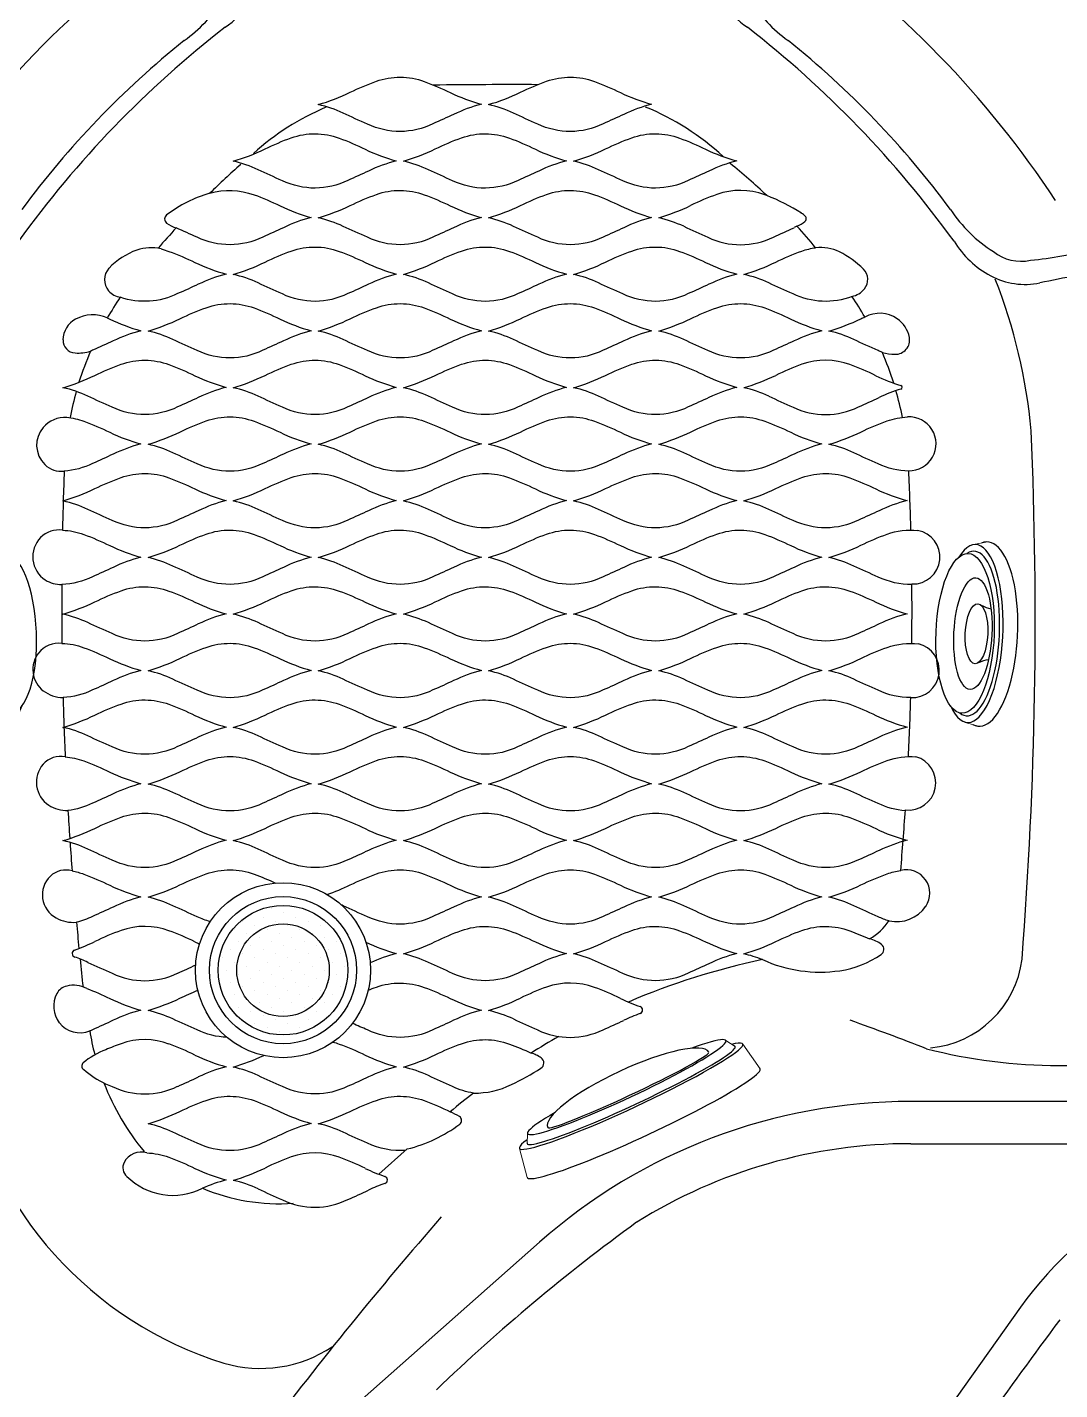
# Model space of a CAD drawing. Extents: x 523 to 611, y 487 to 635.
# Drawn here: x 554.83 to 582.71, y 523.86 to 560.65 of the extents above; entities that cross this region are included whole.
import ezdxf

# ---------------------------------------------------------------- set-up
doc = ezdxf.new("R2010")
doc.units = 0
doc.header["$MEASUREMENT"] = 0
doc.layers.add('1', color=4, linetype='Continuous')

# ---------------------------------------------------------------- blocks, each defined once
blk = doc.blocks.new('2014JS2')
at = {"layer": '1', "color": 4, "linetype": 'Continuous', "lineweight": 15}
for p, q in [((-2.331, 1.3), (-2.416, 0.934)), ((2.567, 0.934), (2.482, 1.3))]:
    blk.add_line(p, q, dxfattribs=at)
at = {"layer": '1', "color": 4, "linetype": 'Continuous'}
for centre, radius, start, end in [((-1.335, 0.648), 0.73, 8.2146, 30.4572), ((1.622, 0.603), 0.871, 151.5284, 170.3889)]:
    blk.add_arc(centre, radius, start, end, dxfattribs=at)
at = {"layer": '1', "color": 3, "linetype": 'Continuous'}
for centre, major_axis, ratio in [((0.073, 1.419), (-2.159, -0.019), 0.363798), ((0.076, 1.207), (-1.51, 0.005), 0.339788)]:
    blk.add_ellipse(centre, major_axis=major_axis, ratio=ratio, dxfattribs=at)
at = {"layer": '1', "color": 4, "linetype": 'Continuous'}
for centre, major_axis, ratio, start_param, end_param in [((0.075, 1.242), (-2.404, -0.002), 0.35119, 5.678823, 9.981284), ((0.075, 0.934), (-2.492, 0), 0.375367, 6.108581, 9.599382)]:
    blk.add_ellipse(centre, major_axis=major_axis, ratio=ratio, start_param=start_param, end_param=end_param, dxfattribs=at)
at = {"layer": '1', "color": 3, "linetype": 'Continuous'}
blk.add_ellipse((0.075, 1.274), major_axis=(-2.225, -0.006), ratio=0.35191, start_param=6.032094, end_param=9.675053, dxfattribs=at)
at = {"layer": '1', "color": 4, "linetype": 'Continuous'}
blk.add_ellipse((0.075, 1.111), major_axis=(-0.812, -0.002), ratio=0.373446, dxfattribs=at)
blk = doc.blocks.new('2014L2')
at = {"layer": '1', "color": 4, "linetype": 'Continuous', "lineweight": 15}
for p, q in [((-3.443, 1.125), (-3.586, 0.323)), ((3.356, 0.323), (3.214, 1.125))]:
    blk.add_line(p, q, dxfattribs=at)
at = {"layer": '1', "color": 3, "linetype": 'Continuous', "lineweight": 15}
for p, q in [((-3.076, 1.393), (-3.203, 1.152)), ((2.997, 1.152), (2.841, 1.404))]:
    blk.add_line(p, q, dxfattribs=at)
at = {"layer": '1', "color": 2, "linetype": 'Continuous'}
blk.add_ellipse((-0.115, 1.312), major_axis=(-2.4, -0.002), ratio=0.230702, start_param=3.141593, end_param=6.283185, dxfattribs=at)
at = {"layer": '1', "color": 3, "linetype": 'Continuous'}
for centre, major_axis, ratio, start_param, end_param in [((-0.118, 1.398), (-2.959, -0.005), 0.096023, 5.474081, 10.237444), ((-0.103, 1.152), (-3.1, 0), 0.087249, 6.191747, 9.53276), ((-0.115, 1.312), (-2.4, -0.002), 0.060609, 0, 3.117594)]:
    blk.add_ellipse(centre, major_axis=major_axis, ratio=ratio, start_param=start_param, end_param=end_param, dxfattribs=at)
at = {"layer": '1', "color": 4, "linetype": 'Continuous'}
for centre, major_axis, ratio, start_param, end_param in [((-0.115, 1.125), (-3.329, 0), 0.091781, 5.867673, 9.84029), ((-0.115, 0.323), (-3.471, 0), 0.095239, 6.249456, 9.458508)]:
    blk.add_ellipse(centre, major_axis=major_axis, ratio=ratio, start_param=start_param, end_param=end_param, dxfattribs=at)
blk = doc.blocks.new('*X2')
at = {"color": 0}
for p, q in [((200.597, 336.892), (200.597, 336.892)), ((200.995, 336.76), (200.995, 336.76)), ((199.404, 336.229), (199.404, 336.229)), ((199.669, 336.494), (199.669, 336.494)), ((200.067, 336.362), (200.067, 336.362)), ((200.332, 336.627), (200.332, 336.627)), ((200.465, 336.229), (200.465, 336.229)), ((200.73, 336.494), (200.73, 336.494)), ((201.128, 336.362), (201.128, 336.362)), ((201.393, 336.627), (201.393, 336.627)), ((201.525, 336.229), (201.525, 336.229)), ((201.791, 336.494), (201.791, 336.494)), ((202.188, 336.362), (202.188, 336.362)), ((202.586, 336.229), (202.586, 336.229)), ((199.537, 335.832), (199.537, 335.832)), ((199.802, 336.097), (199.802, 336.097)), ((200.2, 335.964), (200.2, 335.964)), ((200.597, 335.832), (200.597, 335.832)), ((200.863, 336.097), (200.863, 336.097)), ((201.26, 335.964), (201.26, 335.964)), ((201.658, 335.832), (201.658, 335.832)), ((201.923, 336.097), (201.923, 336.097)), ((202.321, 335.964), (202.321, 335.964)), ((202.719, 335.832), (202.719, 335.832)), ((199.272, 335.566), (199.272, 335.566)), ((199.669, 335.434), (199.669, 335.434)), ((199.934, 335.699), (199.934, 335.699)), ((200.332, 335.566), (200.332, 335.566)), ((200.73, 335.434), (200.73, 335.434)), ((200.995, 335.699), (200.995, 335.699)), ((201.393, 335.566), (201.393, 335.566)), ((201.791, 335.434), (201.791, 335.434)), ((202.056, 335.699), (202.056, 335.699)), ((202.454, 335.566), (202.454, 335.566)), ((202.851, 335.434), (202.851, 335.434)), ((199.006, 335.301), (199.006, 335.301)), ((199.139, 334.903), (199.139, 334.903)), ((199.404, 335.169), (199.404, 335.169)), ((199.802, 335.036), (199.802, 335.036)), ((200.067, 335.301), (200.067, 335.301)), ((200.2, 334.903), (200.2, 334.903)), ((200.465, 335.169), (200.465, 335.169)), ((200.863, 335.036), (200.863, 335.036)), ((201.128, 335.301), (201.128, 335.301)), ((201.26, 334.903), (201.26, 334.903)), ((201.525, 335.169), (201.525, 335.169)), ((201.923, 335.036), (201.923, 335.036)), ((202.188, 335.301), (202.188, 335.301)), ((202.321, 334.903), (202.321, 334.903)), ((202.586, 335.169), (202.586, 335.169)), ((202.984, 335.036), (202.984, 335.036)), ((199.272, 334.506), (199.272, 334.506)), ((199.537, 334.771), (199.537, 334.771)), ((199.934, 334.638), (199.934, 334.638)), ((200.332, 334.506), (200.332, 334.506)), ((200.597, 334.771), (200.597, 334.771)), ((200.995, 334.638), (200.995, 334.638)), ((201.393, 334.506), (201.393, 334.506)), ((201.658, 334.771), (201.658, 334.771)), ((202.056, 334.638), (202.056, 334.638)), ((202.454, 334.506), (202.454, 334.506)), ((202.719, 334.771), (202.719, 334.771)), ((199.006, 334.241), (199.006, 334.241)), ((199.404, 334.108), (199.404, 334.108)), ((199.669, 334.373), (199.669, 334.373)), ((200.067, 334.241), (200.067, 334.241)), ((200.465, 334.108), (200.465, 334.108)), ((200.73, 334.373), (200.73, 334.373)), ((201.128, 334.241), (201.128, 334.241)), ((201.525, 334.108), (201.525, 334.108)), ((201.791, 334.373), (201.791, 334.373)), ((202.188, 334.241), (202.188, 334.241)), ((202.586, 334.108), (202.586, 334.108)), ((202.851, 334.373), (202.851, 334.373)), ((199.537, 333.71), (199.537, 333.71)), ((199.802, 333.975), (199.802, 333.975)), ((199.934, 333.578), (199.934, 333.578)), ((200.2, 333.843), (200.2, 333.843)), ((200.597, 333.71), (200.597, 333.71)), ((200.863, 333.975), (200.863, 333.975)), ((200.995, 333.578), (200.995, 333.578)), ((201.26, 333.843), (201.26, 333.843)), ((201.658, 333.71), (201.658, 333.71)), ((201.923, 333.975), (201.923, 333.975)), ((202.056, 333.578), (202.056, 333.578)), ((202.321, 333.843), (202.321, 333.843)), ((199.669, 333.312), (199.669, 333.312)), ((200.067, 333.18), (200.067, 333.18)), ((200.332, 333.445), (200.332, 333.445)), ((200.73, 333.312), (200.73, 333.312)), ((201.128, 333.18), (201.128, 333.18)), ((201.393, 333.445), (201.393, 333.445)), ((201.791, 333.312), (201.791, 333.312)), ((202.454, 333.445), (202.454, 333.445)), ((200.465, 333.047), (200.465, 333.047)), ((200.863, 332.915), (200.863, 332.915)), ((201.525, 333.047), (201.525, 333.047))]:
    blk.add_line(p, q, dxfattribs=at)
blk = doc.blocks.new('DRAIN')
at = {"layer": '1', "color": 2}
for radius in [1.75, 1.25]:
    blk.add_circle((0, 0), radius, dxfattribs=at)
at = {"layer": '1', "color": 3, "xscale": 0.8339416050646733, "yscale": 0.8339416050646733, "zscale": 0.8339416050646733}
blk.add_blockref('*X2', (-167.604, -279.291), dxfattribs=at)
blk = doc.blocks.new('19-VV HL')
at = {"layer": '1', "color": 3, "linetype": 'Continuous'}
for p, q in [((73.393, 27.473), (54.92, 27.473)), ((44.888, 23.672), (37.812, 17.412)), ((57.881, 21.919), (54.449, 17.104))]:
    blk.add_line(p, q, dxfattribs=at)
at = {"layer": '1', "color": 2, "linetype": 'Continuous'}
blk.add_line((40.547, 25.509), (41.319, 26.192), dxfattribs=at)
at = {"layer": '1', "color": 3, "linetype": 'Continuous'}
for points in [[(42.57, 54.129, -0.004326), (42.012, 53.876, -0.230611), (40.242, 53.869, -0.007538), (39.588, 54.165, 0.055923), (38.915, 54.395, 0.040171), (39.776, 54.726, -0.028895), (40.483, 55.026, -0.17592), (41.777, 55.018, -0.025087), (42.479, 54.718, 0.045551), (43.32, 54.404, 0.049622)], [(47.167, 54.129, -0.004326), (46.609, 53.876, -0.230611), (44.839, 53.869, -0.007538), (44.185, 54.165, 0.055923), (43.512, 54.395, 0.040171), (44.373, 54.726, -0.028895), (45.08, 55.026, -0.17592), (46.374, 55.018, -0.025087), (47.076, 54.718, 0.045551), (47.917, 54.404, 0.049622)], [(40.272, 52.6, -0.004326), (39.714, 52.347, -0.230611), (37.945, 52.34, -0.007538), (37.291, 52.636, 0.055923), (36.617, 52.866, 0.040171), (37.478, 53.197, -0.028895), (38.185, 53.497, -0.17592), (39.479, 53.489, -0.025087), (40.182, 53.189, 0.045551), (41.022, 52.875, 0.049622)], [(44.869, 52.6, -0.004326), (44.311, 52.347, -0.230611), (42.541, 52.34, -0.007538), (41.887, 52.636, 0.055923), (41.214, 52.866, 0.040171), (42.075, 53.197, -0.028895), (42.782, 53.497, -0.17592), (44.076, 53.489, -0.025087), (44.778, 53.189, 0.045551), (45.619, 52.875, 0.049622)], [(49.465, 52.6, -0.004326), (48.907, 52.347, -0.230611), (47.138, 52.34, -0.007538), (46.484, 52.636, 0.055923), (45.811, 52.866, 0.040171), (46.671, 53.197, -0.028895), (47.378, 53.497, -0.17592), (48.672, 53.489, -0.025087), (49.375, 53.189, 0.045551), (50.216, 52.875, 0.049622)], [(42.57, 51.071, -0.004326), (42.012, 50.818, -0.230611), (40.242, 50.811, -0.007538), (39.588, 51.107, 0.055923), (38.915, 51.337, 0.040171), (39.776, 51.668, -0.028895), (40.483, 51.968, -0.17592), (41.777, 51.96, -0.025087), (42.479, 51.66, 0.045551), (43.32, 51.346, 0.049622)], [(47.167, 51.071, -0.004326), (46.609, 50.818, -0.230611), (44.839, 50.811, -0.007538), (44.185, 51.107, 0.055923), (43.512, 51.337, 0.040171), (44.373, 51.668, -0.028895), (45.08, 51.968, -0.17592), (46.374, 51.96, -0.025087), (47.076, 51.66, 0.045551), (47.917, 51.346, 0.049622)], [(40.272, 49.542, -0.004326), (39.714, 49.289, -0.230611), (37.945, 49.282, -0.007538), (37.291, 49.578, 0.055923), (36.617, 49.808, 0.040171), (37.478, 50.139, -0.028895), (38.185, 50.439, -0.17592), (39.479, 50.431, -0.025087), (40.182, 50.131, 0.045551), (41.022, 49.817, 0.049622)], [(44.869, 49.542, -0.004326), (44.311, 49.289, -0.230611), (42.541, 49.282, -0.007538), (41.887, 49.578, 0.055923), (41.214, 49.808, 0.040171), (42.075, 50.139, -0.028895), (42.782, 50.439, -0.17592), (44.076, 50.431, -0.025087), (44.778, 50.131, 0.045551), (45.619, 49.817, 0.049622)], [(49.465, 49.542, -0.004326), (48.907, 49.289, -0.230611), (47.138, 49.282, -0.007538), (46.484, 49.578, 0.055923), (45.811, 49.808, 0.040171), (46.671, 50.139, -0.028895), (47.378, 50.439, -0.17592), (48.672, 50.431, -0.025087), (49.375, 50.131, 0.045551), (50.216, 49.817, 0.049622)], [(37.973, 48.013, -0.004326), (37.415, 47.76, -0.230611), (35.645, 47.753, -0.007538), (34.991, 48.049, 0.055923), (34.318, 48.279, 0.040171), (35.179, 48.61, -0.028895), (35.886, 48.91, -0.17592), (37.18, 48.902, -0.025087), (37.882, 48.602, 0.045551), (38.723, 48.288, 0.049622)], [(42.57, 48.013, -0.004326), (42.012, 47.76, -0.230611), (40.242, 47.753, -0.007538), (39.588, 48.049, 0.055923), (38.915, 48.279, 0.040171), (39.776, 48.61, -0.028895), (40.483, 48.91, -0.17592), (41.777, 48.902, -0.025087), (42.479, 48.602, 0.045551), (43.32, 48.288, 0.049622)], [(47.167, 48.013, -0.004326), (46.609, 47.76, -0.230611), (44.839, 47.753, -0.007538), (44.185, 48.049, 0.055923), (43.512, 48.279, 0.040171), (44.373, 48.61, -0.028895), (45.08, 48.91, -0.17592), (46.374, 48.902, -0.025087), (47.076, 48.602, 0.045551), (47.917, 48.288, 0.049622)], [(51.764, 48.013, -0.004326), (51.206, 47.76, -0.230611), (49.436, 47.753, -0.007538), (48.782, 48.049, 0.055923), (48.109, 48.279, 0.040171), (48.97, 48.61, -0.028895), (49.677, 48.91, -0.17592), (50.971, 48.902, -0.025087), (51.673, 48.602, 0.045551), (52.514, 48.288, 0.049622)], [(35.675, 46.484, -0.004326), (35.117, 46.231, -0.230611), (33.348, 46.224, -0.007538), (32.694, 46.52, 0.055923), (32.02, 46.75, 0.040171), (32.881, 47.081, -0.028895), (33.588, 47.381, -0.17592), (34.882, 47.373, -0.025087), (35.585, 47.073, 0.045551), (36.425, 46.759, 0.049622)], [(40.272, 46.484, -0.004326), (39.714, 46.231, -0.230611), (37.945, 46.224, -0.007538), (37.291, 46.52, 0.055923), (36.617, 46.75, 0.040171), (37.478, 47.081, -0.028895), (38.185, 47.381, -0.17592), (39.479, 47.373, -0.025087), (40.182, 47.073, 0.045551), (41.022, 46.759, 0.049622)], [(44.869, 46.484, -0.004326), (44.311, 46.231, -0.230611), (42.541, 46.224, -0.007538), (41.887, 46.52, 0.055923), (41.214, 46.75, 0.040171), (42.075, 47.081, -0.028895), (42.782, 47.381, -0.17592), (44.076, 47.373, -0.025087), (44.778, 47.073, 0.045551), (45.619, 46.759, 0.049622)], [(49.465, 46.484, -0.004326), (48.907, 46.231, -0.230611), (47.138, 46.224, -0.007538), (46.484, 46.52, 0.055923), (45.811, 46.75, 0.040171), (46.671, 47.081, -0.028895), (47.378, 47.381, -0.17592), (48.672, 47.373, -0.025087), (49.375, 47.073, 0.045551), (50.216, 46.759, 0.049622)], [(37.973, 44.955, -0.004326), (37.415, 44.702, -0.230611), (35.645, 44.695, -0.007538), (34.991, 44.991, 0.055923), (34.318, 45.221, 0.040171), (35.179, 45.552, -0.028895), (35.886, 45.852, -0.17592), (37.18, 45.844, -0.025087), (37.882, 45.544, 0.045551), (38.723, 45.23, 0.049622)], [(42.57, 44.955, -0.004326), (42.012, 44.702, -0.230611), (40.242, 44.695, -0.007538), (39.588, 44.991, 0.055923), (38.915, 45.221, 0.040171), (39.776, 45.552, -0.028895), (40.483, 45.852, -0.17592), (41.777, 45.844, -0.025087), (42.479, 45.544, 0.045551), (43.32, 45.23, 0.049622)], [(47.167, 44.955, -0.004326), (46.609, 44.702, -0.230611), (44.839, 44.695, -0.007538), (44.185, 44.991, 0.055923), (43.512, 45.221, 0.040171), (44.373, 45.552, -0.028895), (45.08, 45.852, -0.17592), (46.374, 45.844, -0.025087), (47.076, 45.544, 0.045551), (47.917, 45.23, 0.049622)], [(51.764, 44.955, -0.004326), (51.206, 44.702, -0.230611), (49.436, 44.695, -0.007538), (48.782, 44.991, 0.055923), (48.109, 45.221, 0.040171), (48.97, 45.552, -0.028895), (49.677, 45.852, -0.17592), (50.971, 45.844, -0.025087), (51.673, 45.544, 0.045551), (52.514, 45.23, 0.049622)], [(35.675, 43.426, -0.004326), (35.117, 43.173, -0.230611), (33.348, 43.166, -0.007538), (32.694, 43.462, 0.055923), (32.02, 43.692, 0.040171), (32.881, 44.023, -0.028895), (33.588, 44.323, -0.17592), (34.882, 44.315, -0.025087), (35.585, 44.015, 0.045551), (36.425, 43.701, 0.049622)], [(40.272, 43.426, -0.004326), (39.714, 43.173, -0.230611), (37.945, 43.166, -0.007538), (37.291, 43.462, 0.055923), (36.617, 43.692, 0.040171), (37.478, 44.023, -0.028895), (38.185, 44.323, -0.17592), (39.479, 44.315, -0.025087), (40.182, 44.015, 0.045551), (41.022, 43.701, 0.049622)], [(44.869, 43.426, -0.004326), (44.311, 43.173, -0.230611), (42.541, 43.166, -0.007538), (41.887, 43.462, 0.055923), (41.214, 43.692, 0.040171), (42.075, 44.023, -0.028895), (42.782, 44.323, -0.17592), (44.076, 44.315, -0.025087), (44.778, 44.015, 0.045551), (45.619, 43.701, 0.049622)], [(49.465, 43.426, -0.004326), (48.907, 43.173, -0.230611), (47.138, 43.166, -0.007538), (46.484, 43.462, 0.055923), (45.811, 43.692, 0.040171), (46.671, 44.023, -0.028895), (47.378, 44.323, -0.17592), (48.672, 44.315, -0.025087), (49.375, 44.015, 0.045551), (50.216, 43.701, 0.049622)], [(54.062, 43.426, -0.004326), (53.504, 43.173, -0.230611), (51.735, 43.166, -0.007538), (51.081, 43.462, 0.055923), (50.408, 43.692, 0.040171), (51.268, 44.023, -0.028895), (51.975, 44.323, -0.17592), (53.269, 44.315, -0.025087), (53.972, 44.015, 0.045551), (54.813, 43.701, 0.049622)], [(37.973, 41.897, -0.004326), (37.415, 41.644, -0.230611), (35.645, 41.637, -0.007538), (34.991, 41.933, 0.055923), (34.318, 42.163, 0.040171), (35.179, 42.494, -0.028895), (35.886, 42.794, -0.17592), (37.18, 42.786, -0.025087), (37.882, 42.486, 0.045551), (38.723, 42.172, 0.049622)], [(42.57, 41.897, -0.004326), (42.012, 41.644, -0.230611), (40.242, 41.637, -0.007538), (39.588, 41.933, 0.055923), (38.915, 42.163, 0.040171), (39.776, 42.494, -0.028895), (40.483, 42.794, -0.17592), (41.777, 42.786, -0.025087), (42.479, 42.486, 0.045551), (43.32, 42.172, 0.049622)], [(47.167, 41.897, -0.004326), (46.609, 41.644, -0.230611), (44.839, 41.637, -0.007538), (44.185, 41.933, 0.055923), (43.512, 42.163, 0.040171), (44.373, 42.494, -0.028895), (45.08, 42.794, -0.17592), (46.374, 42.786, -0.025087), (47.076, 42.486, 0.045551), (47.917, 42.172, 0.049622)], [(51.764, 41.897, -0.004326), (51.206, 41.644, -0.230611), (49.436, 41.637, -0.007538), (48.782, 41.933, 0.055923), (48.109, 42.163, 0.040171), (48.97, 42.494, -0.028895), (49.677, 42.794, -0.17592), (50.971, 42.786, -0.025087), (51.673, 42.486, 0.045551), (52.514, 42.172, 0.049622)], [(35.675, 40.368, -0.004326), (35.117, 40.115, -0.230611), (33.348, 40.108, -0.007538), (32.694, 40.404, 0.055923), (32.02, 40.634, 0.040171), (32.881, 40.965, -0.028895), (33.588, 41.265, -0.17592), (34.882, 41.257, -0.025087), (35.585, 40.957, 0.045551), (36.425, 40.643, 0.049622)], [(40.272, 40.368, -0.004326), (39.714, 40.115, -0.230611), (37.945, 40.108, -0.007538), (37.291, 40.404, 0.055923), (36.617, 40.634, 0.040171), (37.478, 40.965, -0.028895), (38.185, 41.265, -0.17592), (39.479, 41.257, -0.025087), (40.182, 40.957, 0.045551), (41.022, 40.643, 0.049622)], [(44.869, 40.368, -0.004326), (44.311, 40.115, -0.230611), (42.541, 40.108, -0.007538), (41.887, 40.404, 0.055923), (41.214, 40.634, 0.040171), (42.075, 40.965, -0.028895), (42.782, 41.265, -0.17592), (44.076, 41.257, -0.025087), (44.778, 40.957, 0.045551), (45.619, 40.643, 0.049622)], [(49.465, 40.368, -0.004326), (48.907, 40.115, -0.230611), (47.138, 40.108, -0.007538), (46.484, 40.404, 0.055923), (45.811, 40.634, 0.040171), (46.671, 40.965, -0.028895), (47.378, 41.265, -0.17592), (48.672, 41.257, -0.025087), (49.375, 40.957, 0.045551), (50.216, 40.643, 0.049622)], [(54.062, 40.368, -0.004326), (53.504, 40.115, -0.230611), (51.735, 40.108, -0.007538), (51.081, 40.404, 0.055923), (50.408, 40.634, 0.040171), (51.268, 40.965, -0.028895), (51.975, 41.265, -0.17592), (53.269, 41.257, -0.025087), (53.972, 40.957, 0.045551), (54.813, 40.643, 0.049622)], [(37.973, 38.839, -0.004326), (37.415, 38.586, -0.230611), (35.645, 38.579, -0.007538), (34.991, 38.875, 0.055923), (34.318, 39.105, 0.040171), (35.179, 39.436, -0.028895), (35.886, 39.736, -0.17592), (37.18, 39.728, -0.025087), (37.882, 39.428, 0.045551), (38.723, 39.114, 0.049622)], [(42.57, 38.839, -0.004326), (42.012, 38.586, -0.230611), (40.242, 38.579, -0.007538), (39.588, 38.875, 0.055923), (38.915, 39.105, 0.040171), (39.776, 39.436, -0.028895), (40.483, 39.736, -0.17592), (41.777, 39.728, -0.025087), (42.479, 39.428, 0.045551), (43.32, 39.114, 0.049622)], [(47.167, 38.839, -0.004326), (46.609, 38.586, -0.230611), (44.839, 38.579, -0.007538), (44.185, 38.875, 0.055923), (43.512, 39.105, 0.040171), (44.373, 39.436, -0.028895), (45.08, 39.736, -0.17592), (46.374, 39.728, -0.025087), (47.076, 39.428, 0.045551), (47.917, 39.114, 0.049622)], [(51.764, 38.839, -0.004326), (51.206, 38.586, -0.230611), (49.436, 38.579, -0.007538), (48.782, 38.875, 0.055923), (48.109, 39.105, 0.040171), (48.97, 39.436, -0.028895), (49.677, 39.736, -0.17592), (50.971, 39.728, -0.025087), (51.673, 39.428, 0.045551), (52.514, 39.114, 0.049622)], [(35.675, 37.31, -0.004326), (35.117, 37.057, -0.230611), (33.348, 37.05, -0.007538), (32.694, 37.346, 0.055923), (32.02, 37.576, 0.040171), (32.881, 37.907, -0.028895), (33.588, 38.207, -0.17592), (34.882, 38.199, -0.025087), (35.585, 37.899, 0.045551), (36.425, 37.585, 0.049622)], [(40.272, 37.31, -0.004326), (39.714, 37.057, -0.230611), (37.945, 37.05, -0.007538), (37.291, 37.346, 0.055923), (36.617, 37.576, 0.040171), (37.478, 37.907, -0.028895), (38.185, 38.207, -0.17592), (39.479, 38.199, -0.025087), (40.182, 37.899, 0.045551), (41.022, 37.585, 0.049622)], [(44.869, 37.31, -0.004326), (44.311, 37.057, -0.230611), (42.541, 37.05, -0.007538), (41.887, 37.346, 0.055923), (41.214, 37.576, 0.040171), (42.075, 37.907, -0.028895), (42.782, 38.207, -0.17592), (44.076, 38.199, -0.025087), (44.778, 37.899, 0.045551), (45.619, 37.585, 0.049622)], [(49.465, 37.31, -0.004326), (48.907, 37.057, -0.230611), (47.138, 37.05, -0.007538), (46.484, 37.346, 0.055923), (45.811, 37.576, 0.040171), (46.671, 37.907, -0.028895), (47.378, 38.207, -0.17592), (48.672, 38.199, -0.025087), (49.375, 37.899, 0.045551), (50.216, 37.585, 0.049622)], [(54.062, 37.31, -0.004326), (53.504, 37.057, -0.230611), (51.735, 37.05, -0.007538), (51.081, 37.346, 0.055923), (50.408, 37.576, 0.040171), (51.268, 37.907, -0.028895), (51.975, 38.207, -0.17592), (53.269, 38.199, -0.025087), (53.972, 37.899, 0.045551), (54.813, 37.585, 0.049622)], [(37.973, 35.781, -0.004326), (37.415, 35.528, -0.230611), (35.645, 35.521, -0.007538), (34.991, 35.817, 0.055923), (34.318, 36.047, 0.040171), (35.179, 36.378, -0.028895), (35.886, 36.678, -0.17592), (37.18, 36.67, -0.025087), (37.882, 36.37, 0.045551), (38.723, 36.056, 0.049622)], [(42.57, 35.781, -0.004326), (42.012, 35.528, -0.230611), (40.242, 35.521, -0.007538), (39.588, 35.817, 0.055923), (38.915, 36.047, 0.040171), (39.776, 36.378, -0.028895), (40.483, 36.678, -0.17592), (41.777, 36.67, -0.025087), (42.479, 36.37, 0.045551), (43.32, 36.056, 0.049622)], [(47.167, 35.781, -0.004326), (46.609, 35.528, -0.230611), (44.839, 35.521, -0.007538), (44.185, 35.817, 0.055923), (43.512, 36.047, 0.040171), (44.373, 36.378, -0.028895), (45.08, 36.678, -0.17592), (46.374, 36.67, -0.025087), (47.076, 36.37, 0.045551), (47.917, 36.056, 0.049622)], [(51.764, 35.781, -0.004326), (51.206, 35.528, -0.230611), (49.436, 35.521, -0.007538), (48.782, 35.817, 0.055923), (48.109, 36.047, 0.040171), (48.97, 36.378, -0.028895), (49.677, 36.678, -0.17592), (50.971, 36.67, -0.025087), (51.673, 36.37, 0.045551), (52.514, 36.056, 0.049622)], [(35.675, 34.252, -0.004326), (35.117, 33.999, -0.230611), (33.348, 33.992, -0.007538), (32.694, 34.288, 0.055923), (32.02, 34.518, 0.040171), (32.881, 34.849, -0.028895), (33.588, 35.149, -0.17592), (34.882, 35.141, -0.025087), (35.585, 34.841, 0.045551), (36.425, 34.527, 0.049622)], [(40.272, 34.252, -0.004326), (39.714, 33.999, -0.230611), (37.945, 33.992, -0.007538), (37.291, 34.288, 0.055923), (36.617, 34.518, 0.040171), (37.478, 34.849, -0.028895), (38.185, 35.149, -0.17592), (39.479, 35.141, -0.025087), (40.182, 34.841, 0.045551), (41.022, 34.527, 0.049622)], [(44.869, 34.252, -0.004326), (44.311, 33.999, -0.230611), (42.541, 33.992, -0.007538), (41.887, 34.288, 0.055923), (41.214, 34.518, 0.040171), (42.075, 34.849, -0.028895), (42.782, 35.149, -0.17592), (44.076, 35.141, -0.025087), (44.778, 34.841, 0.045551), (45.619, 34.527, 0.049622)], [(49.465, 34.252, -0.004326), (48.907, 33.999, -0.230611), (47.138, 33.992, -0.007538), (46.484, 34.288, 0.055923), (45.811, 34.518, 0.040171), (46.671, 34.849, -0.028895), (47.378, 35.149, -0.17592), (48.672, 35.141, -0.025087), (49.375, 34.841, 0.045551), (50.216, 34.527, 0.049622)], [(54.062, 34.252, -0.004326), (53.504, 33.999, -0.230611), (51.735, 33.992, -0.007538), (51.081, 34.288, 0.055923), (50.408, 34.518, 0.040171), (51.268, 34.849, -0.028895), (51.975, 35.149, -0.17592), (53.269, 35.141, -0.025087), (53.972, 34.841, 0.045551), (54.813, 34.527, 0.049622)], [(47.167, 32.723, -0.004326), (46.609, 32.47, -0.230611), (44.839, 32.463, -0.007538), (44.185, 32.759, 0.055923), (43.512, 32.989, 0.040171), (44.373, 33.32, -0.028895), (45.08, 33.62, -0.17592), (46.374, 33.612, -0.025087), (47.076, 33.312, 0.045551), (47.917, 32.998, 0.049622)], [(51.764, 32.723, -0.004326), (51.206, 32.47, -0.230611), (49.436, 32.463, -0.007538), (48.782, 32.759, 0.055923), (48.109, 32.989, 0.040171), (48.97, 33.32, -0.028895), (49.677, 33.62, -0.17592), (50.971, 33.612, -0.025087), (51.673, 33.312, 0.045551), (52.514, 32.998, 0.049622)], [(44.869, 31.194, -0.004326), (44.311, 30.941, -0.230611), (42.541, 30.934, -0.007538), (41.887, 31.23, 0.055923), (41.214, 31.46, 0.040171), (42.075, 31.791, -0.028895), (42.782, 32.091, -0.17592), (44.076, 32.083, -0.025087), (44.778, 31.783, 0.045551), (45.619, 31.469, 0.049622)], [(49.465, 31.194, -0.004326), (48.907, 30.941, -0.230611), (47.138, 30.934, -0.007538), (46.484, 31.23, 0.055923), (45.811, 31.46, 0.040171), (46.671, 31.791, -0.028895), (47.378, 32.091, -0.17592), (48.672, 32.083, -0.025087), (49.375, 31.783, 0.045551), (50.216, 31.469, 0.049622)], [(37.973, 26.607, -0.004326), (37.415, 26.354, -0.230611), (35.645, 26.347, -0.007538), (34.991, 26.643, 0.055923), (34.318, 26.873, 0.040171), (35.179, 27.204, -0.028895), (35.886, 27.504, -0.17592), (37.18, 27.496, -0.025087), (37.882, 27.196, 0.045551), (38.723, 26.882, 0.049622)]]:
    blk.add_lwpolyline(points, format="xyb", close=True, dxfattribs=at)
for points in [[(35.984, 52, -0.161855), (37.18, 51.96, -0.025087), (37.882, 51.66, 0.045551), (38.723, 51.346, 0.049622), (37.973, 51.071, -0.004326), (37.415, 50.818, -0.230611), (35.645, 50.811, -0.006523), (35.079, 51.066, -0.006523)], [(34.668, 50.497, -0.02961), (34.882, 50.431, -0.025087), (35.585, 50.131, 0.045551), (36.425, 49.817, 0.049622), (35.675, 49.542, -0.004326), (35.117, 49.289, -0.199578), (33.569, 49.191, -0.199578)], [(53.329, 49.213, -0.205899), (51.735, 49.282, -0.007538), (51.081, 49.578, 0.055923), (50.408, 49.808, 0.040171), (51.268, 50.139, -0.028895), (51.975, 50.439, -0.050311), (52.345, 50.53, -0.050311)], [(33.218, 48.635, -0.002451), (33.285, 48.602, 0.045551), (34.126, 48.288, 0.049622), (33.376, 48.013, -0.004326), (32.818, 47.76, -0.007216), (32.765, 47.735, -0.007216)], [(54.148, 47.702, -0.015557), (54.033, 47.753, -0.007538), (53.379, 48.049, 0.055923), (52.706, 48.279, 0.040171), (53.567, 48.61, -0.004395), (53.672, 48.661, -0.004395)], [(32.118, 45.952, -0.063155), (32.583, 45.844, -0.025087), (33.285, 45.544, 0.045551), (34.126, 45.23, 0.049622), (33.376, 44.955, -0.004326), (32.818, 44.702, -0.098912), (32.053, 44.498, -0.098912)], [(54.861, 44.495, -0.106557), (54.033, 44.695, -0.007538), (53.379, 44.991, 0.055923), (52.706, 45.221, 0.040171), (53.567, 45.552, -0.028895), (54.274, 45.852, -0.074785), (54.827, 45.96, -0.074785)], [(32.006, 42.902, -0.07801), (32.583, 42.786, -0.025087), (33.285, 42.486, 0.045551), (34.126, 42.172, 0.049622), (33.376, 41.897, -0.004326), (32.818, 41.644, -0.107032), (31.988, 41.437, -0.107032)], [(54.945, 41.437, -0.117123), (54.033, 41.637, -0.007538), (53.379, 41.933, 0.055923), (52.706, 42.163, 0.040171), (53.567, 42.494, -0.028895), (54.274, 42.794, -0.11112), (55.1, 42.894, -0.11112)], [(31.993, 39.845, -0.079758), (32.583, 39.728, -0.025087), (33.285, 39.428, 0.045551), (34.126, 39.114, 0.049622), (33.376, 38.839, -0.004326), (32.818, 38.586, -0.102748), (32.022, 38.381, -0.102748)], [(54.914, 38.379, -0.113205), (54.033, 38.579, -0.007538), (53.379, 38.875, 0.055923), (52.706, 39.105, 0.040171), (53.567, 39.436, -0.028895), (54.274, 39.736, -0.114746), (55.127, 39.833, -0.114746)], [(32.079, 36.782, -0.068328), (32.583, 36.67, -0.025087), (33.285, 36.37, 0.045551), (34.126, 36.056, 0.049622), (33.376, 35.781, -0.004326), (32.818, 35.528, -0.086128), (32.155, 35.333, -0.086128)], [(54.767, 35.326, -0.094856), (54.033, 35.521, -0.007538), (53.379, 35.817, 0.055923), (52.706, 36.047, 0.040171), (53.567, 36.378, -0.028895), (54.274, 36.678, -0.104387), (55.05, 36.783, -0.104387)], [(32.266, 33.699, -0.043345), (32.583, 33.612, -0.025087), (33.285, 33.312, 0.045551), (34.126, 32.998, 0.049622), (33.376, 32.723, -0.004326), (32.818, 32.47, -0.057226), (32.383, 32.315, -0.057226)], [(35.998, 32.332, -0.046735), (35.645, 32.463, -0.007538), (34.991, 32.759, 0.055923), (34.318, 32.989, 0.040171), (35.179, 33.32, -0.028895), (35.886, 33.62, -0.17592), (37.18, 33.612, -0.020463), (37.755, 33.373, -0.020463)], [(39.148, 33.063, 0.029507), (39.776, 33.32, -0.028895), (40.483, 33.62, -0.17592), (41.777, 33.612, -0.025087), (42.479, 33.312, 0.045551), (43.32, 32.998, 0.049622), (42.57, 32.723, -0.004326), (42.012, 32.47, -0.230611), (40.242, 32.463, -0.007538), (39.588, 32.759, 0.004719), (39.534, 32.784, 0.004719)], [(54.327, 32.349, -0.039059), (54.033, 32.463, -0.007538), (53.379, 32.759, 0.055923), (52.706, 32.989, 0.040171), (53.567, 33.32, -0.028895), (54.274, 33.62, -0.050249), (54.643, 33.711)], [(50.909, 31.305, 0.041175), (50.408, 31.46, 0.040171), (51.268, 31.791, -0.028895), (51.975, 32.091, -0.17592), (53.269, 32.083, -0.018928), (53.802, 31.863, -0.018928)], [(40.202, 31.773, 0.044393), (41.022, 31.469, 0.04649), (40.318, 31.216, 0.04649)], [(40.263, 30.479, -0.008824), (40.483, 30.562, -0.17592), (41.777, 30.554, -0.025087), (42.479, 30.254, 0.045551), (43.32, 29.94, 0.049622), (42.57, 29.665, -0.004326), (42.012, 29.412, -0.230611), (40.242, 29.405, -0.004618), (39.841, 29.584, -0.004618)], [(32.661, 30.525, -0.022352), (33.285, 30.254, 0.045551), (34.126, 29.94, 0.049622), (33.376, 29.665, -0.004326), (32.818, 29.412, -0.010027), (32.744, 29.377, -0.010027)], [(36.448, 29.206, -0.103422), (35.645, 29.405, -0.007538), (34.991, 29.701, 0.055923), (34.318, 29.931, 0.040171), (35.179, 30.262, -0.019928), (35.663, 30.477, -0.019928)], [(39.312, 29.079, -0.023228), (39.479, 29.025, -0.025087), (40.182, 28.725, 0.045551), (41.022, 28.411, 0.049622), (40.272, 28.136, -0.004326), (39.714, 27.883, -0.230611), (37.945, 27.876, -0.007538), (37.291, 28.172, 0.055923), (36.617, 28.402, 0.038307), (37.44, 28.715, 0.038307)], [(43.105, 27.7, -0.073483), (42.541, 27.876, -0.007538), (41.887, 28.172, 0.055923), (41.214, 28.402, 0.040171), (42.075, 28.733, -0.028895), (42.782, 29.033, -0.17592), (44.076, 29.025, -0.020745), (44.659, 28.782, -0.020745)], [(41.274, 26.152, -0.132284), (40.242, 26.347, -0.007538), (39.588, 26.643, 0.055923), (38.915, 26.873, 0.040171), (39.776, 27.204, -0.028895), (40.483, 27.504, -0.17592), (41.777, 27.496, -0.025087), (42.479, 27.196)], [(34.281, 26.084, -0.08136), (34.882, 25.967, -0.025087), (35.585, 25.667, 0.045551), (36.425, 25.353, 0.042088), (35.785, 25.129, 0.042088)]]:
    blk.add_lwpolyline(points, format="xyb", dxfattribs=at)
blk.add_circle((37.963, 31.019), 2.363, dxfattribs=at)
at = {"layer": '1', "color": 2, "linetype": 'Continuous'}
blk.add_circle((37.963, 31.019), 1.987, dxfattribs=at)
at = {"layer": '1', "color": 3, "linetype": 'Continuous'}
for centre, radius, start, end in [((50.34, 37.229), 26.609, 125.0008, 146.6781), ((36.28, 36.896), 27.032, 33.4802, 54.8166), ((33.126, 59.183), 3.75, 305.3793, 328.4737), ((35.309, 58.136), 1.978, 303.3219, 330.7545), ((51.589, 58.136), 1.978, 209.2455, 236.6781), ((53.773, 59.183), 3.75, 211.5263, 234.6207), ((53.885, 34.011), 28.476, 127.8924, 144.1083), ((33.014, 34.011), 28.476, 35.8917, 52.1076), ((50.519, 37.1), 24.366, 128.6618, 143.5991), ((36.379, 37.1), 24.366, 36.4009, 51.3382), ((45.108, 47.88), 6.97, 44.9744, 45.1482), ((36.955, 48.615), 3.521, 106.0045, 127.3372), ((51.911, 45.707), 6.648, 109.6416, 116.2619), ((50.314, 50.182), 1.896, 69.7321, 109.6416), ((48.332, 44.816), 7.617, 69.278, 69.7321), ((48.985, 46.796), 5.534, 57.461, 68.3439), ((46.48, 56.852), 5.75, 286.4564, 295.6581), ((59.133, 53.609), 3.751, 213.1184, 238.0457), ((34.903, 51.305), 0.138, 127.3372, 231.703), ((35.261, 51.757), 0.714, 231.703, 255.2578), ((47.424, 48.222), 3.189, 64.7846, 77.5878), ((51.492, 51.922), 0.886, 293.2575, 309.5486), ((51.737, 51.075), 0.447, 42.6518, 60.4666), ((51.995, 51.313), 0.0962, 309.5486, 42.6518), ((58.925, 72.646), 23.807, 244.7846, 246.5121), ((50.314, 52.631), 2.02, 244.2345, 296.1786), ((36.855, 83.199), 35.419, 293.9011, 294.8926), ((53.523, 47.438), 4.037, 114.6119, 115.8405), ((34.638, 48.694), 1.878, 109.4478, 137.0465), ((34.392, 49.392), 1.138, 75.9831, 109.4478), ((52.487, 49.403), 1.132, 63.7291, 97.1529), ((51.911, 48.236), 2.433, 44.86, 63.7291), ((58.285, 52.046), 2.578, 211.3212, 241.9514), ((57.89, 51.346), 1.183, 231.1039, 282.5145), ((57.177, 60.126), 9.982, 275.5727, 285.4238), ((33.596, 49.665), 0.455, 137.0465, 221.0348), ((53.352, 49.67), 0.4, 320.8877, 44.86), ((57.999, 51.508), 1.969, 241.9514, 281.7503), ((43.483, 44.278), 14.74, 5.0972, 21.5095), ((72.932, -20.284), 71.359, 100.14057, 101.75032), ((33.652, 49.713), 0.528, 221.0348, 261.0123), ((53.204, 49.791), 0.591, 282.2356, 320.8877), ((39.802, 40.127), 16.295, 33.8576, 33.8878), ((32.675, 48.026), 0.655, 118.6879, 178.7077), ((32.823, 47.784), 0.937, 65.1039, 119.5543), ((54.076, 47.925), 0.834, 55.3272, 118.8739), ((54.1, 47.96), 0.791, 10.6619, 55.3272), ((32.367, 48.033), 0.346, 178.7077, 267.1255), ((54.5, 48.036), 0.384, 268.385, 10.6619), ((32.413, 48.958), 1.273, 267.1255, 286.033), ((52.613, 45.595), 1.896, 69.7321, 109.6416), ((54.53, 49.1), 1.449, 254.7165, 268.385), ((54.21, 41.12), 6.648, 109.6416, 116.2619), ((50.631, 40.229), 7.617, 63.9837, 69.7321), ((48.779, 52.265), 5.75, 286.4564, 295.6581), ((49.722, 43.635), 3.189, 64.7846, 77.5878), ((56.111, 51.521), 4.936, 244.3129, 252.7296), ((54.631, 46.76), 0.05, 286.9391, 72.7296), ((61.223, 68.059), 23.807, 244.7846, 246.5121), ((39.154, 78.612), 35.419, 293.9011, 294.8926), ((55.822, 42.851), 4.037, 106.9391, 115.8405), ((52.613, 48.044), 2.02, 244.2345, 296.1786), ((32.041, 45.197), 0.732, 139.0289, 225.8294), ((32.085, 45.159), 0.79, 87.3584, 139.0289), ((54.868, 45.233), 0.729, 268.8961, 93.6001), ((-60.372, 40.498), 118.647, 355.56132, 2.45855), ((31.971, 45.124), 0.631, 225.8294, 277.434), ((31.946, 42.181), 0.741, 135.5156, 237.1135), ((31.912, 42.215), 0.694, 82.1542, 135.5156), ((54.973, 42.177), 0.729, 267.9543, 79.9427), ((31.957, 42.198), 0.762, 237.1135, 272.3362), ((31.908, 39.154), 0.696, 82.9634, 141.9497), ((54.946, 39.117), 0.739, 267.5202, 76.482), ((31.929, 39.137), 0.723, 141.9497, 232.2684), ((32.028, 39.266), 0.885, 232.2684, 269.5893), ((32.038, 36.095), 0.736, 138.8669, 236.9724), ((31.957, 36.166), 0.628, 78.7415, 138.8669), ((54.856, 36.075), 0.733, 263.1749, 74.6575), ((32.126, 36.231), 0.898, 236.9724, 271.8036), ((32.17, 33.05), 0.706, 134.0448, 241.4746), ((32.093, 33.129), 0.595, 73.0709, 134.0448), ((54.797, 33.099), 0.631, 325.6868, 104.1613), ((32.299, 33.287), 0.976, 241.4746, 274.9702), ((54.536, 33.278), 0.948, 257.4312, 325.6868), ((35.823, 25.83), 6.648, 109.6416, 116.2619), ((34.226, 30.305), 1.896, 69.7321, 109.6416), ((32.244, 24.939), 7.617, 63.9837, 69.7321), ((30.391, 36.975), 5.75, 289.7409, 295.6581), ((37.724, 36.231), 4.936, 244.3129, 245.894), ((53.659, 31.142), 0.735, 50.4652, 78.7802), ((54.02, 31.58), 0.168, 304.4649, 50.4652), ((32.368, 31.468), 0.1, 109.7409, 251.7044), ((31.335, 28.345), 3.189, 64.7846, 71.7044), ((52.465, 34.717), 3.75, 245.486, 278.2063), ((52.624, 33.615), 2.636, 278.2063, 304.4649), ((55.196, 31.654), 2.744, 275.275, 352.9227), ((42.836, 52.769), 23.807, 244.7846, 246.5121), ((34.226, 32.754), 2.02, 244.2345, 296.1786), ((20.767, 63.322), 35.419, 293.9011, 294.7663), ((32.216, 30.193), 0.41, 103.435, 151.9013), ((32.302, 29.835), 0.778, 62.5091, 103.435), ((47.314, 24.301), 6.648, 109.6416, 116.2619), ((45.717, 28.776), 1.896, 69.7321, 109.6416), ((43.735, 23.41), 7.617, 63.9837, 69.7321), ((32.495, 30.044), 0.726, 151.9013, 217.8087), ((41.883, 35.446), 5.75, 286.4564, 295.6581), ((49.216, 34.702), 4.936, 244.3129, 250.9782), ((42.827, 26.816), 3.189, 64.7846, 77.5878), ((48.926, 26.032), 4.037, 109.0736, 115.8405), ((47.574, 29.941), 0.1, 289.0736, 70.9782), ((32.485, 30.051), 0.721, 218.7147, 291.0833), ((54.328, 51.24), 23.807, 244.7846, 246.5121), ((32.258, 61.793), 35.419, 293.9011, 294.8926), ((34.226, 27.247), 1.896, 69.7321, 109.6416), ((45.717, 31.225), 2.02, 244.2345, 296.1786), ((33.887, 26.945), 2.052, 110.3063, 130.143), ((30.391, 33.917), 5.75, 295.6309, 295.6581), ((35.823, 22.772), 6.648, 109.6416, 113.4698), ((32.244, 21.881), 7.617, 63.9837, 69.7321), ((37.724, 33.173), 4.936, 244.3129, 254.7452), ((44.403, 27.889), 0.929, 55.1505, 74.0121), ((32.634, 28.431), 0.108, 130.143, 239.89), ((34.194, 30.178), 2.449, 228.7544, 245.3058), ((37.435, 24.503), 4.037, 104.4772, 115.8405), ((40.677, 35.07), 7.933, 295.8048, 302.3968), ((44.838, 28.513), 0.168, 302.3968, 55.1505), ((39.42, 30.207), 10.265, 191.3017, 252.6695), ((20.767, 60.264), 35.419, 293.9011, 294.8926), ((42.836, 49.711), 23.807, 246.049, 246.5121), ((34.226, 29.696), 2.02, 244.2345, 296.1786), ((43.137, 29.984), 2.284, 269.2054, 295.8048), ((54.92, 12.332), 15.141, 90.0023, 131.4999), ((40.369, 30.029), 3.954, 283.8943, 306.7616), ((41.736, 25.49), 1.861, 57.8034, 66.4563), ((42.662, 26.961), 0.123, 306.7616, 57.8034), ((54.917, 12.355), 13.979, 89.9875, 121.9831), ((60.493, 8022.987), 7996.656, 269.9600675, 270.0927642), ((66.066, 16.084), 10.052, 92.3768, 144.5165), ((33.944, 25.687), 0.308, 152.3551, 230.4315), ((34.13, 25.589), 0.517, 73.0343, 152.3551), ((40.42, 19.714), 6.648, 109.6416, 116.2619), ((38.823, 24.189), 1.896, 69.7321, 109.6416), ((36.841, 18.823), 7.617, 63.9837, 69.7321), ((34.987, 26.69), 1.753, 225.043, 297.0846), ((34.988, 30.859), 5.75, 286.4564, 295.6581), ((42.321, 30.115), 4.936, 244.3129, 250.9782), ((40.68, 25.354), 0.1, 289.0736, 70.9782), ((35.932, 22.229), 3.189, 64.7846, 77.5878), ((47.433, 46.653), 23.807, 244.7846, 246.5121), ((25.364, 57.206), 35.419, 293.9011, 294.8926), ((42.032, 21.445), 4.037, 109.0736, 115.8405), ((38.823, 26.638), 2.02, 244.2345, 296.1786), ((78.06, -17.803), 51.946, 126.0201, 133.8019), ((192.53, -78.123), 166.694, 143.2658, 145.65205), ((37.352, 23.783), 3.517, 253.6447, 303.4999)]:
    blk.add_arc(centre, radius, start, end, dxfattribs=at)
at = {"layer": '1', "color": 2, "linetype": 'Continuous'}
for centre, radius, start, end in [((44.095, -98.554), 153.488, 89.71728, 90.77501), ((41.802, 47.939), 6.922, 112.7789, 132.0858), ((45.108, 47.88), 6.97, 47.1846, 67.7183), ((53.17, 34.418), 24.586, 131.6808, 134.3465), ((39.802, 40.127), 16.295, 46.4595, 51.0836), ((53.17, 34.418), 24.586, 137.3776, 139.0849), ((39.802, 40.127), 16.295, 39.6718, 42.3657), ((40.705, 44.301), 8.651, 145.5758, 149.9349), ((45.83, 44.171), 9.036, 29.7912, 33.8576), ((40.705, 44.301), 8.651, 156.6113, 162.5401), ((45.83, 44.171), 9.036, 17.3908, 23.0012), ((40.705, 44.301), 8.651, 164.2516, 169.0473), ((45.83, 44.171), 9.036, 11.3442, 16.0513), ((126.483, 40.967), 94.496, 177.858, 178.82634), ((-26.032, 40.735), 80.98, 1.5349, 2.66829), ((126.483, 40.967), 94.496, 179.71449, 180.68028), ((-26.032, 40.735), 80.98, 359.37088, 0.49677), ((126.483, 40.967), 94.496, 181.56803, 182.53829), ((-26.032, 40.735), 80.98, 357.20569, 358.33269), ((126.483, 40.967), 94.496, 183.41755, 183.87842), ((-26.032, 40.735), 80.98, 355.02407, 356.18539), ((126.483, 40.967), 94.496, 183.9423, 184.41088), ((126.483, 40.967), 94.496, 185.25311, 185.68509), ((52.979, 33.279), 1.637, 300.1754, 325.8633), ((126.483, 40.967), 94.496, 185.85825, 186.3224), ((54.9, 12.417), 19.305, 101.9307, 113.2208), ((28.934, -38.825), 72.689, 68.69818, 70.43386), ((39.452, 30.441), 6.792, 189.0104, 194.5752), ((54.9, 12.417), 19.305, 119.4474, 122.0372), ((58.936, 42.992), 14.546, 255.6896, 269.9091), ((56.943, 233.477), 205.04, 270.5505, 272.90917), ((39.452, 30.441), 6.792, 201.2913, 219.5209), ((54.9, 12.417), 19.305, 127.6597, 130.044), ((37.857, 30.057), 5.345, 247.1958, 274.0823), ((124.841, -47.58), 109.538, 138.94789, 142.91925)]:
    blk.add_arc(centre, radius, start, end, dxfattribs=at)
at = {"layer": '1', "color": 1, "linetype": 'Continuous', "xscale": -1, "rotation": 272.7275025846837}
blk.add_blockref('2014JS2', (29.104, 39.976), dxfattribs=at)
at = {"layer": '1', "color": 1, "linetype": 'Continuous'}
for name, p, rotation in [('2014JS2', (57.795, 39.976), 87.27249741531627), ('2014L2', (47.943, 26.644), 25.02811977914195)]:
    blk.add_blockref(name, p, dxfattribs=dict(at, rotation=rotation))
at = {"layer": '1'}
blk.add_blockref('DRAIN', (37.963, 31.019), dxfattribs=at)

msp = doc.modelspace()

# ---------------------------------------------------------------- block references
at = {"layer": '1'}
msp.add_blockref('19-VV HL', (523.774, 504.169), dxfattribs=at)

doc.saveas('drawing.dxf')
